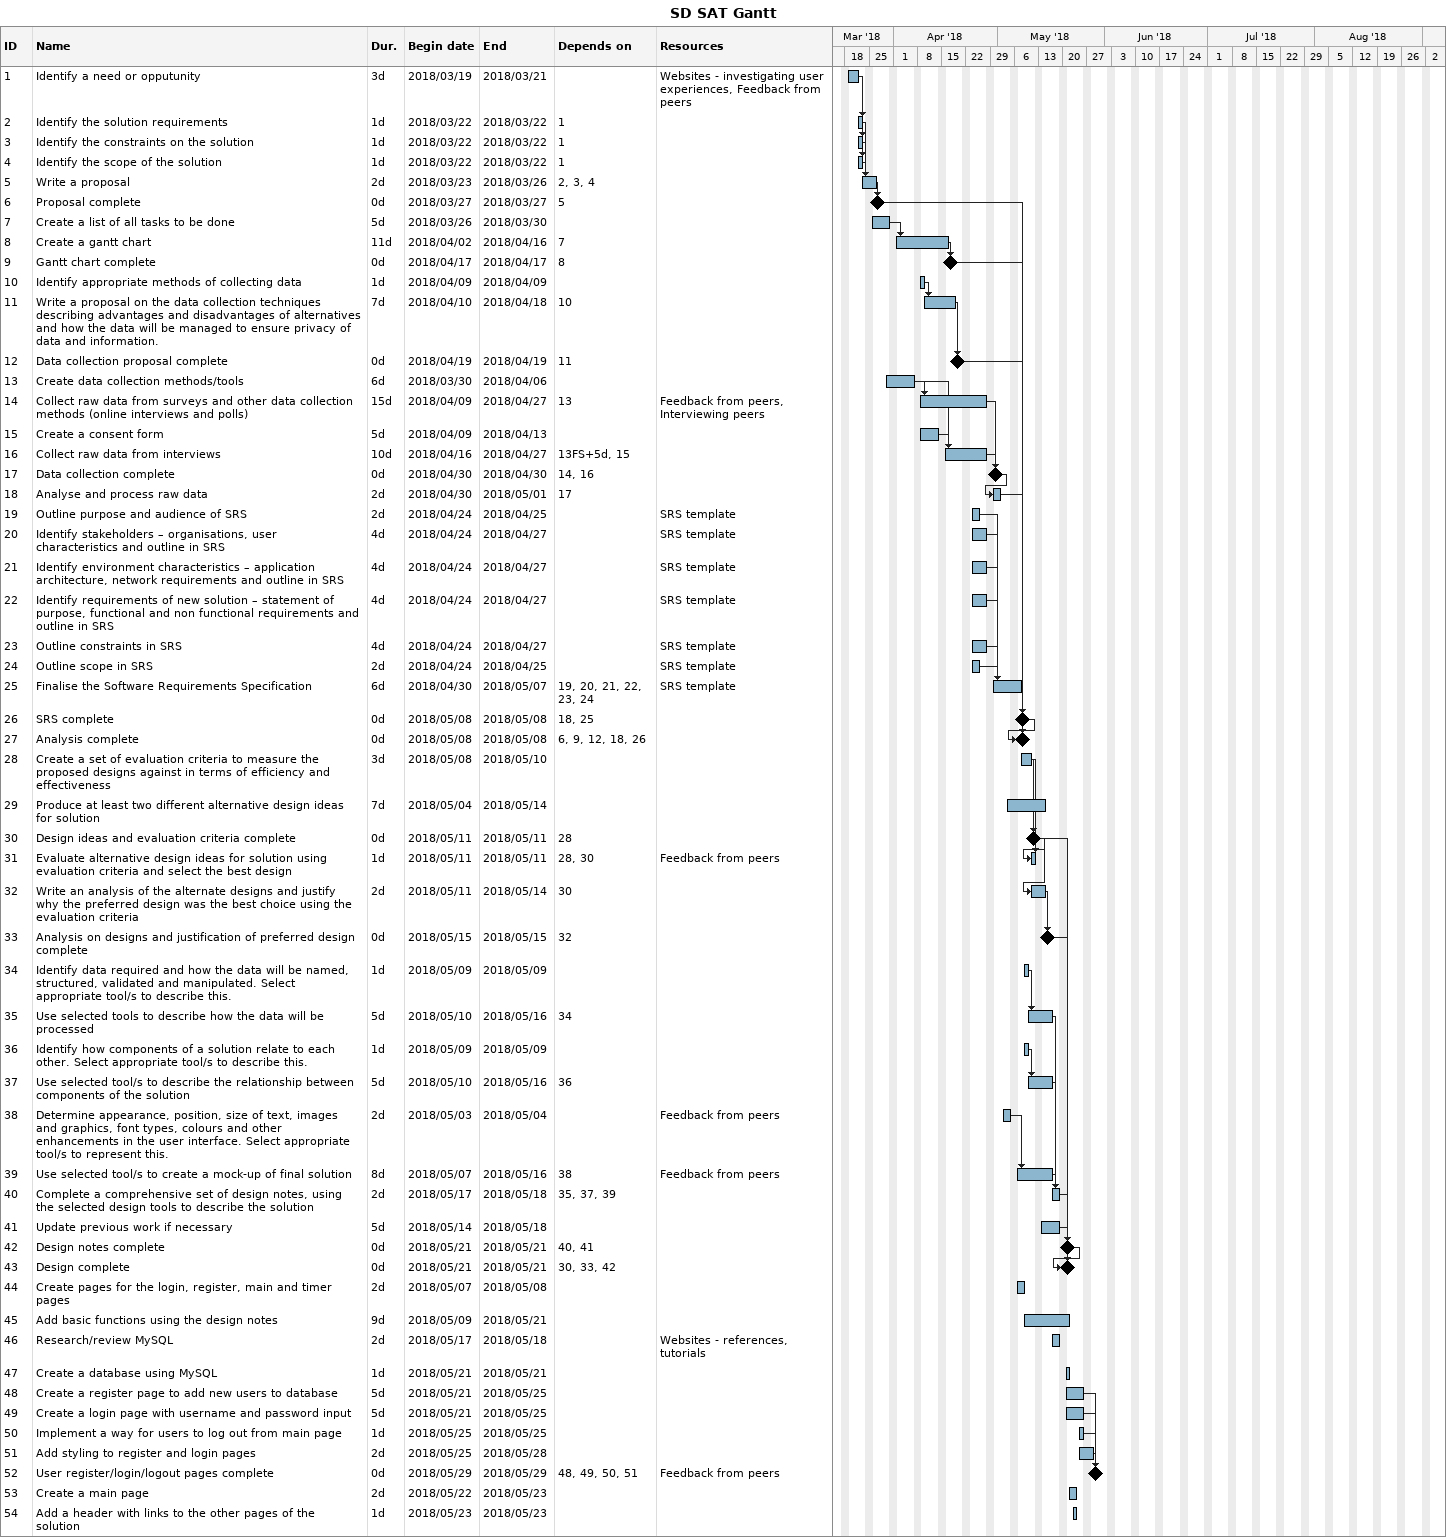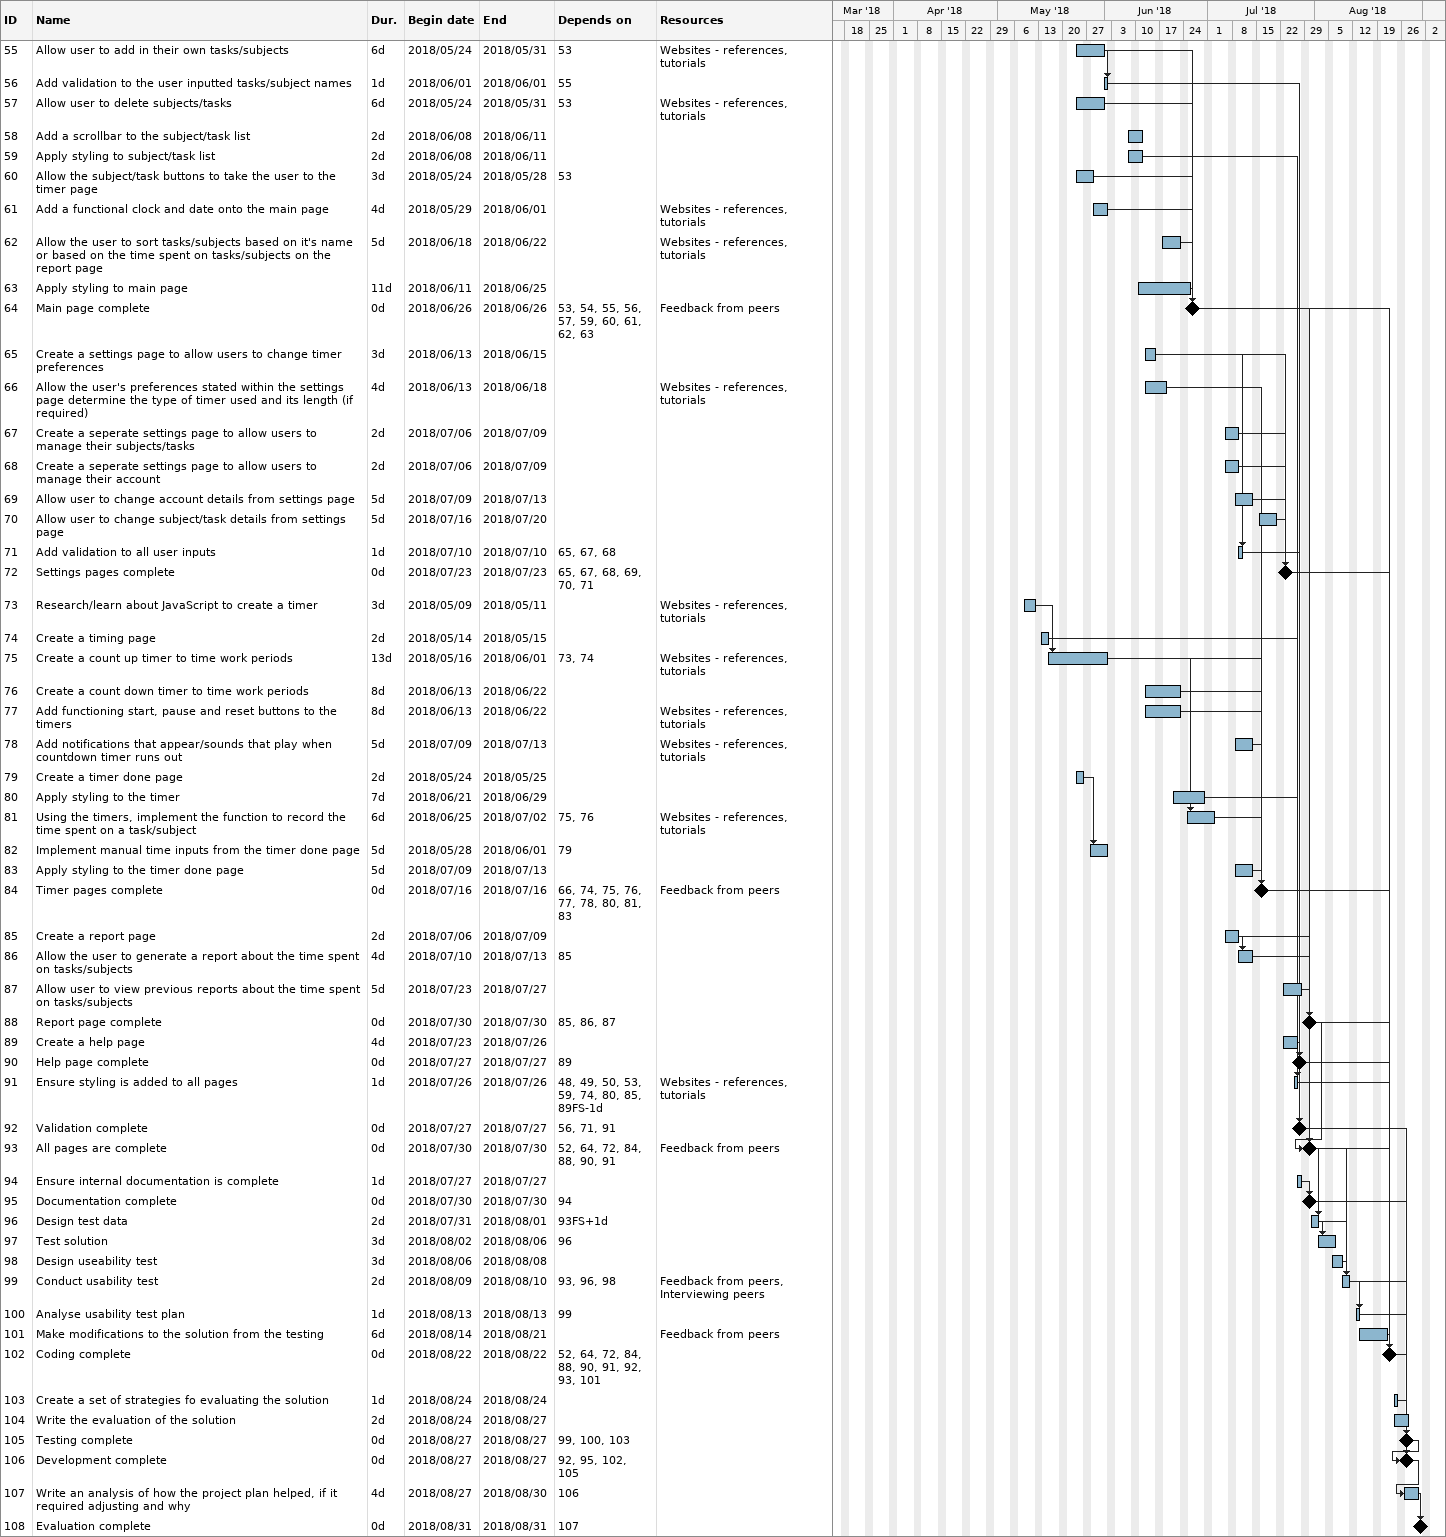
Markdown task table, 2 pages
SD SAT Gantt

| ID | Task | Duration | Start | Finish | Predecessors | Resources |
|---|---|---|---|---|---|---|
| 1 | Identify a need or opputunity | 3d | 2018-03-19 | 2018-03-21 |  | Websites - investigating user experiences, Feedback from peers |
| 2 | Identify the solution requirements | 1d | 2018-03-22 | 2018-03-22 | 1 |  |
| 3 | Identify the constraints on the solution | 1d | 2018-03-22 | 2018-03-22 | 1 |  |
| 4 | Identify the scope of the solution | 1d | 2018-03-22 | 2018-03-22 | 1 |  |
| 5 | Write a proposal | 2d | 2018-03-23 | 2018-03-26 | 2, 3, 4 |  |
| 6 | Proposal complete | 0d | 2018-03-27 | 2018-03-27 | 5 |  |
| 7 | Create a list of all tasks to be done | 5d | 2018-03-26 | 2018-03-30 |  |  |
| 8 | Create a gantt chart | 11d | 2018-04-02 | 2018-04-16 | 7 |  |
| 9 | Gantt chart complete | 0d | 2018-04-17 | 2018-04-17 | 8 |  |
| 10 | Identify appropriate methods of collecting data | 1d | 2018-04-09 | 2018-04-09 |  |  |
| 11 | Write a proposal on the data collection techniques describing advantages and disadvantages of alternatives and how the data will be managed to ensure privacy of data and information. | 7d | 2018-04-10 | 2018-04-18 | 10 |  |
| 12 | Data collection proposal complete | 0d | 2018-04-19 | 2018-04-19 | 11 |  |
| 13 | Create data collection methods/tools | 6d | 2018-03-30 | 2018-04-06 |  |  |
| 14 | Collect raw data from surveys and other data collection methods (online interviews and polls) | 15d | 2018-04-09 | 2018-04-27 | 13 | Feedback from peers, Interviewing peers |
| 15 | Create a consent form | 5d | 2018-04-09 | 2018-04-13 |  |  |
| 16 | Collect raw data from interviews | 10d | 2018-04-16 | 2018-04-27 | 13FS+5d, 15 |  |
| 17 | Data collection complete | 0d | 2018-04-30 | 2018-04-30 | 14, 16 |  |
| 18 | Analyse and process raw data | 2d | 2018-04-30 | 2018-05-01 | 17 |  |
| 19 | Outline purpose and audience of SRS | 2d | 2018-04-24 | 2018-04-25 |  | SRS template |
| 20 | Identify stakeholders – organisations, user characteristics and outline in SRS | 4d | 2018-04-24 | 2018-04-27 |  | SRS template |
| 21 | Identify environment characteristics – application architecture, network requirements and outline in SRS | 4d | 2018-04-24 | 2018-04-27 |  | SRS template |
| 22 | Identify requirements of new solution – statement of purpose, functional and non functional requirements and outline in SRS | 4d | 2018-04-24 | 2018-04-27 |  | SRS template |
| 23 | Outline constraints in SRS | 4d | 2018-04-24 | 2018-04-27 |  | SRS template |
| 24 | Outline scope in SRS | 2d | 2018-04-24 | 2018-04-25 |  | SRS template |
| 25 | Finalise the Software Requirements Specification | 6d | 2018-04-30 | 2018-05-07 | 19, 20, 21, 22, 23, 24 | SRS template |
| 26 | SRS complete | 0d | 2018-05-08 | 2018-05-08 | 18, 25 |  |
| 27 | Analysis complete | 0d | 2018-05-08 | 2018-05-08 | 6, 9, 12, 18, 26 |  |
| 28 | Create a set of evaluation criteria to measure the proposed designs against in terms of efficiency and effectiveness | 3d | 2018-05-08 | 2018-05-10 |  |  |
| 29 | Produce at least two different alternative design ideas for solution | 7d | 2018-05-04 | 2018-05-14 |  |  |
| 30 | Design ideas and evaluation criteria complete | 0d | 2018-05-11 | 2018-05-11 | 28 |  |
| 31 | Evaluate alternative design ideas for solution using evaluation criteria and select the best design | 1d | 2018-05-11 | 2018-05-11 | 28, 30 | Feedback from peers |
| 32 | Write an analysis of the alternate designs and justify why the preferred design was the best choice using the evaluation criteria | 2d | 2018-05-11 | 2018-05-14 | 30 |  |
| 33 | Analysis on designs and justification of preferred design complete | 0d | 2018-05-15 | 2018-05-15 | 32 |  |
| 34 | Identify data required and how the data will be named, structured, validated and manipulated. Select appropriate tool/s to describe this. | 1d | 2018-05-09 | 2018-05-09 |  |  |
| 35 | Use selected tools to describe how the data will be processed | 5d | 2018-05-10 | 2018-05-16 | 34 |  |
| 36 | Identify how components of a solution relate to each other. Select appropriate tool/s to describe this. | 1d | 2018-05-09 | 2018-05-09 |  |  |
| 37 | Use selected tool/s to describe the relationship between components of the solution | 5d | 2018-05-10 | 2018-05-16 | 36 |  |
| 38 | Determine appearance, position, size of text, images and graphics, font types, colours and other enhancements in the user interface. Select appropriate tool/s to represent this. | 2d | 2018-05-03 | 2018-05-04 |  | Feedback from peers |
| 39 | Use selected tool/s to create a mock-up of final solution | 8d | 2018-05-07 | 2018-05-16 | 38 | Feedback from peers |
| 40 | Complete a comprehensive set of design notes, using the selected design tools to describe the solution | 2d | 2018-05-17 | 2018-05-18 | 35, 37, 39 |  |
| 41 | Update previous work if necessary | 5d | 2018-05-14 | 2018-05-18 |  |  |
| 42 | Design notes complete | 0d | 2018-05-21 | 2018-05-21 | 40, 41 |  |
| 43 | Design complete | 0d | 2018-05-21 | 2018-05-21 | 30, 33, 42 |  |
| 44 | Create pages for the login, register, main and timer pages | 2d | 2018-05-07 | 2018-05-08 |  |  |
| 45 | Add basic functions using the design notes | 9d | 2018-05-09 | 2018-05-21 |  |  |
| 46 | Research/review MySQL | 2d | 2018-05-17 | 2018-05-18 |  | Websites - references, tutorials |
| 47 | Create a database using MySQL | 1d | 2018-05-21 | 2018-05-21 |  |  |
| 48 | Create a register page to add new users to database | 5d | 2018-05-21 | 2018-05-25 |  |  |
| 49 | Create a login page with username and password input | 5d | 2018-05-21 | 2018-05-25 |  |  |
| 50 | Implement a way for users to log out from main page | 1d | 2018-05-25 | 2018-05-25 |  |  |
| 51 | Add styling to register and login pages | 2d | 2018-05-25 | 2018-05-28 |  |  |
| 52 | User register/login/logout pages complete | 0d | 2018-05-29 | 2018-05-29 | 48, 49, 50, 51 | Feedback from peers |
| 53 | Create a main page | 2d | 2018-05-22 | 2018-05-23 |  |  |
| 54 | Add a header with links to the other pages of the solution | 1d | 2018-05-23 | 2018-05-23 |  |  |
| 55 | Allow user to add in their own tasks/subjects | 6d | 2018-05-24 | 2018-05-31 | 53 | Websites - references, tutorials |
| 56 | Add validation to the user inputted tasks/subject names | 1d | 2018-06-01 | 2018-06-01 | 55 |  |
| 57 | Allow user to delete subjects/tasks | 6d | 2018-05-24 | 2018-05-31 | 53 | Websites - references, tutorials |
| 58 | Add a scrollbar to the subject/task list | 2d | 2018-06-08 | 2018-06-11 |  |  |
| 59 | Apply styling to subject/task list | 2d | 2018-06-08 | 2018-06-11 |  |  |
| 60 | Allow the subject/task buttons to take the user to the timer page | 3d | 2018-05-24 | 2018-05-28 | 53 |  |
| 61 | Add a functional clock and date onto the main page | 4d | 2018-05-29 | 2018-06-01 |  | Websites - references, tutorials |
| 62 | Allow the user to sort tasks/subjects based on it's name or based on the time spent on tasks/subjects on the report page | 5d | 2018-06-18 | 2018-06-22 |  | Websites - references, tutorials |
| 63 | Apply styling to main page | 11d | 2018-06-11 | 2018-06-25 |  |  |
| 64 | Main page complete | 0d | 2018-06-26 | 2018-06-26 | 53, 54, 55, 56, 57, 59, 60, 61, 62, 63 | Feedback from peers |
| 65 | Create a settings page to allow users to change timer preferences | 3d | 2018-06-13 | 2018-06-15 |  |  |
| 66 | Allow the user's preferences stated within the settings page determine the type of timer used and its length (if required) | 4d | 2018-06-13 | 2018-06-18 |  | Websites - references, tutorials |
| 67 | Create a seperate settings page to allow users to manage their subjects/tasks | 2d | 2018-07-06 | 2018-07-09 |  |  |
| 68 | Create a seperate settings page to allow users to manage their account | 2d | 2018-07-06 | 2018-07-09 |  |  |
| 69 | Allow user to change account details from settings page | 5d | 2018-07-09 | 2018-07-13 |  |  |
| 70 | Allow user to change subject/task details from settings page | 5d | 2018-07-16 | 2018-07-20 |  |  |
| 71 | Add validation to all user inputs | 1d | 2018-07-10 | 2018-07-10 | 65, 67, 68 |  |
| 72 | Settings pages complete | 0d | 2018-07-23 | 2018-07-23 | 65, 67, 68, 69, 70, 71 |  |
| 73 | Research/learn about JavaScript to create a timer | 3d | 2018-05-09 | 2018-05-11 |  | Websites - references, tutorials |
| 74 | Create a timing page | 2d | 2018-05-14 | 2018-05-15 |  |  |
| 75 | Create a count up timer to time work periods | 13d | 2018-05-16 | 2018-06-01 | 73, 74 | Websites - references, tutorials |
| 76 | Create a count down timer to time work periods | 8d | 2018-06-13 | 2018-06-22 |  |  |
| 77 | Add functioning start, pause and reset buttons to the timers | 8d | 2018-06-13 | 2018-06-22 |  | Websites - references, tutorials |
| 78 | Add notifications that appear/sounds that play when countdown timer runs out | 5d | 2018-07-09 | 2018-07-13 |  | Websites - references, tutorials |
| 79 | Create a timer done page | 2d | 2018-05-24 | 2018-05-25 |  |  |
| 80 | Apply styling to the timer | 7d | 2018-06-21 | 2018-06-29 |  |  |
| 81 | Using the timers, implement the function to record the time spent on a task/subject | 6d | 2018-06-25 | 2018-07-02 | 75, 76 | Websites - references, tutorials |
| 82 | Implement manual time inputs from the timer done page | 5d | 2018-05-28 | 2018-06-01 | 79 |  |
| 83 | Apply styling to the timer done page | 5d | 2018-07-09 | 2018-07-13 |  |  |
| 84 | Timer pages complete | 0d | 2018-07-16 | 2018-07-16 | 66, 74, 75, 76, 77, 78, 80, 81, 83 | Feedback from peers |
| 85 | Create a report page | 2d | 2018-07-06 | 2018-07-09 |  |  |
| 86 | Allow the user to generate a report about the time spent on tasks/subjects | 4d | 2018-07-10 | 2018-07-13 | 85 |  |
| 87 | Allow user to view previous reports about the time spent on tasks/subjects | 5d | 2018-07-23 | 2018-07-27 |  |  |
| 88 | Report page complete | 0d | 2018-07-30 | 2018-07-30 | 85, 86, 87 |  |
| 89 | Create a help page | 4d | 2018-07-23 | 2018-07-26 |  |  |
| 90 | Help page complete | 0d | 2018-07-27 | 2018-07-27 | 89 |  |
| 91 | Ensure styling is added to all pages | 1d | 2018-07-26 | 2018-07-26 | 48, 49, 50, 53, 59, 74, 80, 85, 89FS-1d | Websites - references, tutorials |
| 92 | Validation complete | 0d | 2018-07-27 | 2018-07-27 | 56, 71, 91 |  |
| 93 | All pages are complete | 0d | 2018-07-30 | 2018-07-30 | 52, 64, 72, 84, 88, 90, 91 | Feedback from peers |
| 94 | Ensure internal documentation is complete | 1d | 2018-07-27 | 2018-07-27 |  |  |
| 95 | Documentation complete | 0d | 2018-07-30 | 2018-07-30 | 94 |  |
| 96 | Design test data | 2d | 2018-07-31 | 2018-08-01 | 93FS+1d |  |
| 97 | Test solution | 3d | 2018-08-02 | 2018-08-06 | 96 |  |
| 98 | Design useability test | 3d | 2018-08-06 | 2018-08-08 |  |  |
| 99 | Conduct usability test | 2d | 2018-08-09 | 2018-08-10 | 93, 96, 98 | Feedback from peers, Interviewing peers |
| 100 | Analyse usability test plan | 1d | 2018-08-13 | 2018-08-13 | 99 |  |
| 101 | Make modifications to the solution from the testing | 6d | 2018-08-14 | 2018-08-21 |  | Feedback from peers |
| 102 | Coding complete | 0d | 2018-08-22 | 2018-08-22 | 52, 64, 72, 84, 88, 90, 91, 92, 93, 101 |  |
| 103 | Create a set of strategies fo evaluating the solution | 1d | 2018-08-24 | 2018-08-24 |  |  |
| 104 | Write the evaluation of the solution | 2d | 2018-08-24 | 2018-08-27 |  |  |
| 105 | Testing complete | 0d | 2018-08-27 | 2018-08-27 | 99, 100, 103 |  |
| 106 | Development complete | 0d | 2018-08-27 | 2018-08-27 | 92, 95, 102, 105 |  |
| 107 | Write an analysis of how the project plan helped, if it required adjusting and why | 4d | 2018-08-27 | 2018-08-30 | 106 |  |
| 108 | Evaluation complete | 0d | 2018-08-31 | 2018-08-31 | 107 |  |
